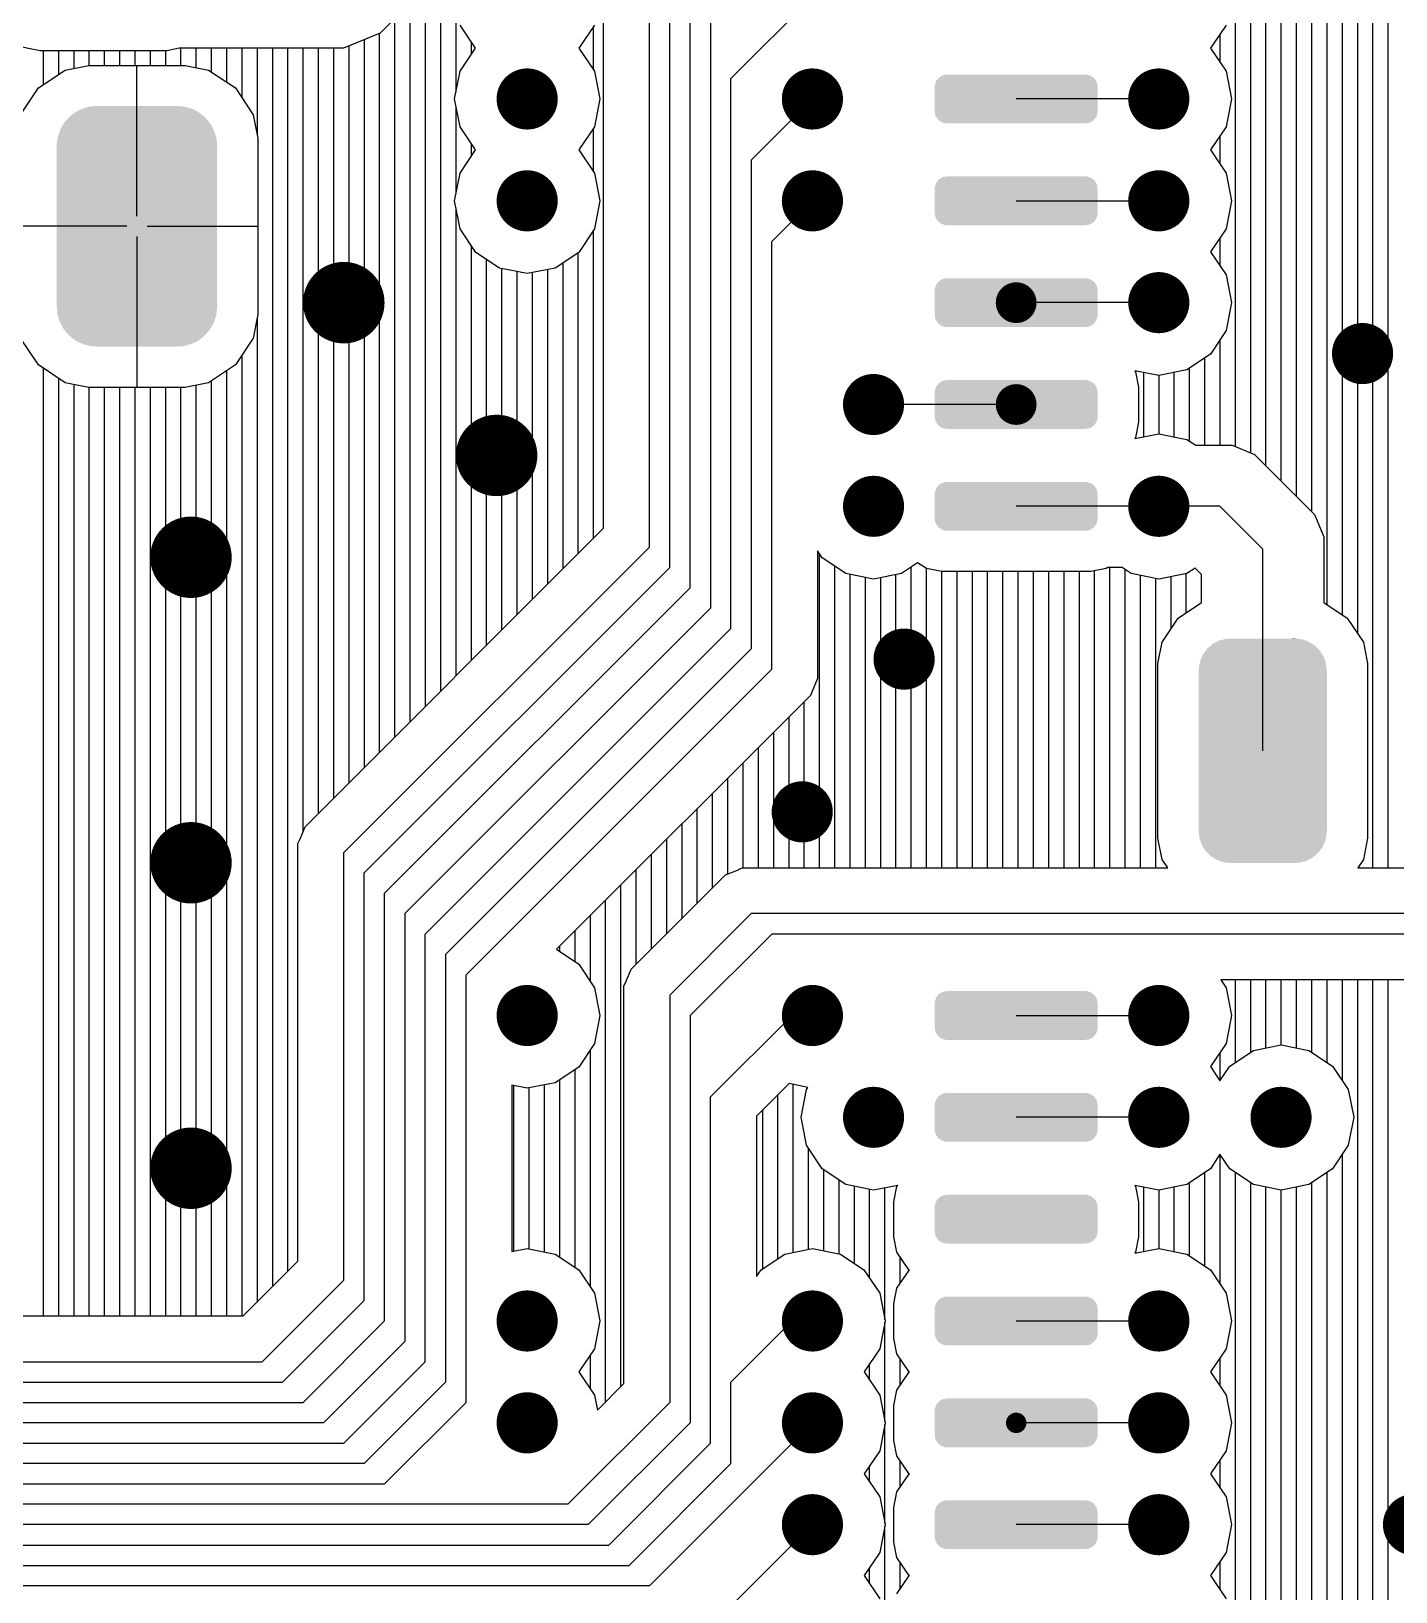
# Model space of a CAD drawing. Extents: x 295 to 953, y 10 to 290.
# Drawn here: x 593.44 to 621.51, y 151.43 to 183.55 of the extents above; entities that cross this region are included whole.
import ezdxf

# ---------------------------------------------------------------- set-up
doc = ezdxf.new("R2010")
doc.units = 0
doc.header["$LTSCALE"] = 5
doc.header["$MEASUREMENT"] = 0
doc.layers.get('0').update_dxf_attribs({"linetype": 'CONTINUOUS', "lineweight": 25})
doc.layers.add('DV-INT-A3_TOP', color=10, linetype='CONTINUOUS')

msp = doc.modelspace()

# ---------------------------------------------------------------- linework, layer by layer
for points, const_width in [([(603.329, 182.152, 1), (603.958, 182.152, 1)], 0.629), ([(609.196, 182.152, 1), (609.825, 182.152, 1)], 0.629), ([(616.321, 182.152, 1), (616.95, 182.152, 1)], 0.629), ([(603.329, 180.056, 1), (603.958, 180.056, 1)], 0.629), ([(609.196, 180.056, 1), (609.825, 180.056, 1)], 0.629), ([(616.321, 180.056, 1), (616.95, 180.056, 1)], 0.629), ([(599.452, 177.961, 1), (600.291, 177.961, 1)], 0.838), ([(616.321, 177.961, 1), (616.95, 177.961, 1)], 0.629), ([(613.492, 177.961, 1), (613.911, 177.961, 1)], 0.419), ([(620.512, 176.913, 1), (621.141, 176.913, 1)], 0.629), ([(610.454, 175.865, 1), (611.082, 175.865, 1)], 0.629), ([(613.492, 175.865, 1), (613.911, 175.865, 1)], 0.419), ([(602.596, 174.817, 1), (603.434, 174.817, 1)], 0.838), ([(610.454, 173.77, 1), (611.082, 173.77, 1)], 0.629), ([(616.321, 173.77, 1), (616.95, 173.77, 1)], 0.629), ([(596.309, 172.722, 1), (597.147, 172.722, 1)], 0.838), ([(611.082, 170.626, 1), (611.711, 170.626, 1)], 0.629), ([(608.987, 167.483, 1), (609.616, 167.483, 1)], 0.629), ([(596.309, 166.435, 1), (597.147, 166.435, 1)], 0.838), ([(603.329, 163.292, 1), (603.958, 163.292, 1)], 0.629), ([(609.196, 163.292, 1), (609.825, 163.292, 1)], 0.629), ([(616.321, 163.292, 1), (616.95, 163.292, 1)], 0.629), ([(610.454, 161.197, 1), (611.082, 161.197, 1)], 0.629), ([(616.321, 161.197, 1), (616.95, 161.197, 1)], 0.629), ([(618.836, 161.197, 1), (619.464, 161.197, 1)], 0.629), ([(596.309, 160.149, 1), (597.147, 160.149, 1)], 0.838), ([(603.329, 157.006, 1), (603.958, 157.006, 1)], 0.629), ([(609.196, 157.006, 1), (609.825, 157.006, 1)], 0.629), ([(616.321, 157.006, 1), (616.95, 157.006, 1)], 0.629), ([(603.329, 154.91, 1), (603.958, 154.91, 1)], 0.629), ([(609.196, 154.91, 1), (609.825, 154.91, 1)], 0.629), ([(616.321, 154.91, 1), (616.95, 154.91, 1)], 0.629), ([(613.597, 154.91, 1), (613.807, 154.91, 1)], 0.21), ([(609.196, 152.815, 1), (609.825, 152.815, 1)], 0.629), ([(616.321, 152.815, 1), (616.95, 152.815, 1)], 0.629), ([(621.56, 152.815, 1), (622.189, 152.815, 1)], 0.629)]:
    msp.add_lwpolyline(points, format="xyb", close=True, dxfattribs=dict(const_width=const_width))
for points in [[(612.025, 182.403), (612.027, 182.43), (615.378, 182.403), (615.373, 182.43)], [(612.025, 181.9), (612.025, 182.403), (615.378, 181.9), (615.378, 182.403)], [(612.027, 182.43), (612.046, 182.493), (615.373, 182.43), (615.362, 182.493)], [(612.046, 182.493), (612.053, 182.518), (615.362, 182.493), (615.346, 182.518)], [(612.053, 182.518), (612.094, 182.571), (615.346, 182.518), (615.314, 182.571)], [(612.094, 182.571), (612.109, 182.59), (615.314, 182.571), (615.289, 182.59)], [(612.109, 182.59), (612.169, 182.627), (615.289, 182.59), (615.241, 182.627)], [(612.169, 182.627), (612.187, 182.638), (615.241, 182.627), (615.204, 182.638)], [(612.187, 182.638), (612.269, 182.653), (615.204, 182.638), (615.154, 182.653)], [(612.269, 182.653), (612.277, 182.654), (615.154, 182.653), (615.127, 182.654)], [(594.127, 181.673), (594.223, 181.779), (597.106, 181.673), (597.015, 181.779)], [(594.223, 181.779), (594.238, 181.796), (597.015, 181.779), (596.994, 181.796)], [(594.238, 181.796), (594.355, 181.882), (596.994, 181.796), (596.884, 181.882)], [(594.355, 181.882), (594.372, 181.894), (596.884, 181.882), (596.858, 181.894)], [(594.372, 181.894), (594.505, 181.956), (596.858, 181.894), (596.735, 181.956)], [(594.505, 181.956), (594.523, 181.964), (596.735, 181.956), (596.704, 181.964)], [(594.523, 181.964), (594.67, 181.999), (596.704, 181.964), (596.574, 181.999)], [(594.67, 181.999), (594.685, 182.002), (596.574, 181.999), (596.515, 182.002)], [(594.685, 182.002), (594.851, 182.007), (596.515, 182.002), (596.432, 182.007)], [(596.384, 182.007), (596.409, 182.008), (596.432, 182.007), (596.409, 182.008)], [(612.03, 181.873), (612.025, 181.9), (615.377, 181.873), (615.378, 181.9)], [(612.042, 181.81), (612.03, 181.873), (615.358, 181.81), (615.377, 181.873)], [(612.057, 181.785), (612.042, 181.81), (615.35, 181.785), (615.358, 181.81)], [(612.09, 181.732), (612.057, 181.785), (615.309, 181.732), (615.35, 181.785)], [(593.988, 181.372), (594.035, 181.507), (597.245, 181.372), (597.203, 181.507)], [(594.035, 181.507), (594.042, 181.529), (597.203, 181.507), (597.19, 181.529)], [(594.042, 181.529), (594.115, 181.653), (597.19, 181.529), (597.122, 181.653)], [(594.115, 181.653), (594.127, 181.673), (597.122, 181.653), (597.106, 181.673)], [(612.115, 181.713), (612.09, 181.732), (615.295, 181.713), (615.309, 181.732)], [(612.162, 181.676), (612.115, 181.713), (615.235, 181.676), (615.295, 181.713)], [(612.199, 181.665), (612.162, 181.676), (615.217, 181.665), (615.235, 181.676)], [(612.25, 181.65), (612.199, 181.665), (615.135, 181.65), (615.217, 181.665)], [(612.277, 181.649), (612.25, 181.65), (615.127, 181.649), (615.135, 181.65)], [(593.966, 181.183), (593.967, 181.208), (597.269, 181.183), (597.266, 181.208)], [(593.968, 181.125), (593.966, 181.183), (597.267, 181.125), (597.269, 181.183)], [(593.967, 181.208), (593.985, 181.349), (597.266, 181.208), (597.252, 181.349)], [(593.968, 177.94), (593.968, 181.125), (597.267, 177.94), (597.267, 181.125)], [(593.985, 181.349), (593.988, 181.372), (597.252, 181.349), (597.245, 181.372)], [(612.053, 180.422), (612.094, 180.475), (615.346, 180.422), (615.314, 180.475)], [(612.094, 180.475), (612.109, 180.495), (615.314, 180.475), (615.289, 180.495)], [(612.109, 180.495), (612.169, 180.531), (615.289, 180.495), (615.241, 180.531)], [(612.169, 180.531), (612.187, 180.542), (615.241, 180.531), (615.204, 180.542)], [(612.187, 180.542), (612.269, 180.558), (615.204, 180.542), (615.154, 180.558)], [(612.269, 180.558), (612.277, 180.559), (615.154, 180.558), (615.127, 180.559)], [(612.025, 180.308), (612.027, 180.335), (615.378, 180.308), (615.373, 180.335)], [(612.025, 179.805), (612.025, 180.308), (615.378, 179.805), (615.378, 180.308)], [(612.027, 180.335), (612.046, 180.397), (615.373, 180.335), (615.362, 180.397)], [(612.046, 180.397), (612.053, 180.422), (615.362, 180.397), (615.346, 180.422)], [(612.03, 179.777), (612.025, 179.805), (615.377, 179.777), (615.378, 179.805)], [(612.042, 179.715), (612.03, 179.777), (615.358, 179.715), (615.377, 179.777)], [(612.057, 179.69), (612.042, 179.715), (615.35, 179.69), (615.358, 179.715)], [(612.09, 179.637), (612.057, 179.69), (615.309, 179.637), (615.35, 179.69)], [(612.115, 179.617), (612.09, 179.637), (615.295, 179.617), (615.309, 179.637)], [(612.162, 179.581), (612.115, 179.617), (615.235, 179.581), (615.295, 179.617)], [(612.199, 179.57), (612.162, 179.581), (615.217, 179.57), (615.235, 179.581)], [(612.25, 179.555), (612.199, 179.57), (615.135, 179.555), (615.217, 179.57)], [(612.277, 179.553), (612.25, 179.555), (615.127, 179.553), (615.135, 179.555)], [(612.025, 178.212), (612.027, 178.239), (615.378, 178.212), (615.373, 178.239)], [(612.027, 178.239), (612.046, 178.302), (615.373, 178.239), (615.362, 178.302)], [(612.046, 178.302), (612.053, 178.327), (615.362, 178.302), (615.346, 178.327)], [(612.053, 178.327), (612.094, 178.38), (615.346, 178.327), (615.314, 178.38)], [(612.094, 178.38), (612.109, 178.399), (615.314, 178.38), (615.289, 178.399)], [(612.109, 178.399), (612.169, 178.436), (615.289, 178.399), (615.241, 178.436)], [(612.169, 178.436), (612.187, 178.447), (615.241, 178.436), (615.204, 178.447)], [(612.187, 178.447), (612.269, 178.462), (615.204, 178.447), (615.154, 178.462)], [(612.269, 178.462), (612.277, 178.463), (615.154, 178.462), (615.127, 178.463)], [(593.966, 177.881), (593.968, 177.939), (597.269, 177.881), (597.267, 177.939)], [(593.968, 177.939), (593.968, 177.94), (597.267, 177.939), (597.267, 177.94)], [(612.025, 177.709), (612.025, 178.212), (615.378, 177.709), (615.378, 178.212)], [(593.969, 177.857), (593.966, 177.881), (597.268, 177.857), (597.269, 177.881)], [(593.983, 177.716), (593.969, 177.857), (597.25, 177.716), (597.268, 177.857)], [(593.99, 177.692), (593.983, 177.716), (597.247, 177.692), (597.25, 177.716)], [(594.033, 177.557), (593.99, 177.692), (597.2, 177.557), (597.247, 177.692)], [(612.03, 177.682), (612.025, 177.709), (615.377, 177.682), (615.378, 177.709)], [(612.042, 177.619), (612.03, 177.682), (615.358, 177.619), (615.377, 177.682)], [(612.057, 177.594), (612.042, 177.619), (615.35, 177.594), (615.358, 177.619)], [(612.09, 177.541), (612.057, 177.594), (615.309, 177.541), (615.35, 177.594)], [(594.045, 177.535), (594.033, 177.557), (597.193, 177.535), (597.2, 177.557)], [(594.113, 177.411), (594.045, 177.535), (597.12, 177.411), (597.193, 177.535)], [(594.13, 177.392), (594.113, 177.411), (597.108, 177.392), (597.12, 177.411)], [(594.221, 177.285), (594.13, 177.392), (597.012, 177.285), (597.108, 177.392)], [(594.242, 177.269), (594.221, 177.285), (596.997, 177.269), (597.012, 177.285)], [(594.351, 177.183), (594.242, 177.269), (596.88, 177.183), (596.997, 177.269)], [(612.115, 177.522), (612.09, 177.541), (615.295, 177.522), (615.309, 177.541)], [(612.162, 177.485), (612.115, 177.522), (615.235, 177.485), (615.295, 177.522)], [(612.199, 177.474), (612.162, 177.485), (615.217, 177.474), (615.235, 177.485)], [(612.25, 177.459), (612.199, 177.474), (615.135, 177.459), (615.217, 177.474)], [(612.277, 177.458), (612.25, 177.459), (615.127, 177.458), (615.135, 177.459)], [(594.377, 177.17), (594.351, 177.183), (596.863, 177.17), (596.88, 177.183)], [(594.5, 177.109), (594.377, 177.17), (596.73, 177.109), (596.863, 177.17)], [(594.531, 177.1), (594.5, 177.109), (596.712, 177.1), (596.73, 177.109)], [(594.661, 177.066), (594.531, 177.1), (596.565, 177.066), (596.712, 177.1)], [(594.72, 177.062), (594.661, 177.066), (596.551, 177.062), (596.565, 177.066)], [(594.803, 177.057), (594.72, 177.062), (596.384, 177.057), (596.551, 177.062)], [(594.827, 177.056), (594.803, 177.057), (594.827, 177.056), (594.851, 177.057)], [(612.094, 176.284), (612.109, 176.304), (615.314, 176.284), (615.289, 176.304)], [(612.109, 176.304), (612.169, 176.34), (615.289, 176.304), (615.241, 176.34)], [(612.169, 176.34), (612.187, 176.351), (615.241, 176.34), (615.204, 176.351)], [(612.187, 176.351), (612.269, 176.367), (615.204, 176.351), (615.154, 176.367)], [(612.269, 176.367), (612.277, 176.368), (615.154, 176.367), (615.127, 176.368)], [(612.025, 176.117), (612.027, 176.144), (615.378, 176.117), (615.373, 176.144)], [(612.025, 175.614), (612.025, 176.117), (615.378, 175.614), (615.378, 176.117)], [(612.027, 176.144), (612.046, 176.206), (615.373, 176.144), (615.362, 176.206)], [(612.046, 176.206), (612.053, 176.231), (615.362, 176.206), (615.346, 176.231)], [(612.053, 176.231), (612.094, 176.284), (615.346, 176.231), (615.314, 176.284)], [(612.03, 175.586), (612.025, 175.614), (615.377, 175.586), (615.378, 175.614)], [(612.042, 175.524), (612.03, 175.586), (615.358, 175.524), (615.377, 175.586)], [(612.057, 175.499), (612.042, 175.524), (615.35, 175.499), (615.358, 175.524)], [(612.09, 175.446), (612.057, 175.499), (615.309, 175.446), (615.35, 175.499)], [(612.115, 175.426), (612.09, 175.446), (615.295, 175.426), (615.309, 175.446)], [(612.162, 175.39), (612.115, 175.426), (615.235, 175.39), (615.295, 175.426)], [(612.199, 175.379), (612.162, 175.39), (615.217, 175.379), (615.235, 175.39)], [(612.25, 175.364), (612.199, 175.379), (615.135, 175.364), (615.217, 175.379)], [(612.277, 175.362), (612.25, 175.364), (615.127, 175.362), (615.135, 175.364)], [(612.027, 174.048), (612.046, 174.111), (615.373, 174.048), (615.362, 174.111)], [(612.046, 174.111), (612.053, 174.136), (615.362, 174.111), (615.346, 174.136)], [(612.053, 174.136), (612.094, 174.189), (615.346, 174.136), (615.314, 174.189)], [(612.094, 174.189), (612.109, 174.208), (615.314, 174.189), (615.289, 174.208)], [(612.109, 174.208), (612.169, 174.245), (615.289, 174.208), (615.241, 174.245)], [(612.169, 174.245), (612.187, 174.256), (615.241, 174.245), (615.204, 174.256)], [(612.187, 174.256), (612.269, 174.271), (615.204, 174.256), (615.154, 174.271)], [(612.269, 174.271), (612.277, 174.272), (615.154, 174.271), (615.127, 174.272)], [(612.025, 174.021), (612.027, 174.048), (615.378, 174.021), (615.373, 174.048)], [(612.025, 173.518), (612.025, 174.021), (615.378, 173.518), (615.378, 174.021)], [(612.03, 173.491), (612.025, 173.518), (615.377, 173.491), (615.378, 173.518)], [(612.042, 173.428), (612.03, 173.491), (615.358, 173.428), (615.377, 173.491)], [(612.057, 173.403), (612.042, 173.428), (615.35, 173.403), (615.358, 173.428)], [(612.09, 173.35), (612.057, 173.403), (615.309, 173.35), (615.35, 173.403)], [(612.115, 173.331), (612.09, 173.35), (615.295, 173.331), (615.309, 173.35)], [(612.162, 173.294), (612.115, 173.331), (615.235, 173.294), (615.295, 173.331)], [(612.199, 173.283), (612.162, 173.294), (615.217, 173.283), (615.235, 173.294)], [(612.25, 173.268), (612.199, 173.283), (615.135, 173.268), (615.217, 173.283)], [(612.277, 173.267), (612.25, 173.268), (615.127, 173.267), (615.135, 173.268)], [(617.605, 170.805), (617.631, 170.841), (619.946, 170.805), (619.909, 170.841)], [(617.631, 170.841), (617.711, 170.909), (619.909, 170.841), (619.84, 170.909)], [(617.711, 170.909), (617.744, 170.938), (619.84, 170.909), (619.795, 170.938)], [(617.744, 170.938), (617.839, 170.988), (619.795, 170.938), (619.714, 170.988)], [(617.839, 170.988), (617.875, 171.007), (619.714, 170.988), (619.659, 171.007)], [(617.875, 171.007), (617.986, 171.036), (619.659, 171.007), (619.573, 171.036)], [(617.986, 171.036), (618.019, 171.045), (619.573, 171.036), (619.491, 171.045)], [(618.019, 171.045), (618.167, 171.05), (619.491, 171.045), (619.445, 171.05)], [(619.379, 171.05), (619.426, 171.052), (619.445, 171.05), (619.426, 171.052)], [(617.457, 170.439), (617.475, 170.539), (620.086, 170.439), (620.074, 170.539)], [(617.475, 170.539), (617.484, 170.585), (620.074, 170.539), (620.058, 170.585)], [(617.484, 170.585), (617.525, 170.679), (620.058, 170.585), (620.025, 170.679)], [(617.525, 170.679), (617.543, 170.721), (620.025, 170.679), (619.998, 170.721)], [(617.543, 170.721), (617.605, 170.805), (619.998, 170.721), (619.946, 170.805)], [(617.453, 167.091), (617.453, 170.39), (620.093, 167.091), (620.093, 170.39)], [(617.455, 170.392), (617.457, 170.439), (620.091, 170.392), (620.086, 170.439)], [(617.455, 170.39), (617.455, 170.392), (620.091, 170.39), (620.091, 170.392)], [(617.455, 167.089), (617.455, 167.091), (620.091, 167.089), (620.091, 167.091)], [(617.46, 167.042), (617.455, 167.089), (620.089, 167.042), (620.091, 167.089)], [(617.471, 166.942), (617.46, 167.042), (620.071, 166.942), (620.089, 167.042)], [(617.488, 166.896), (617.471, 166.942), (620.062, 166.896), (620.071, 166.942)], [(617.521, 166.801), (617.488, 166.896), (620.021, 166.801), (620.062, 166.896)], [(617.547, 166.759), (617.521, 166.801), (620.003, 166.759), (620.021, 166.801)], [(617.6, 166.676), (617.547, 166.759), (619.941, 166.676), (620.003, 166.759)], [(617.636, 166.64), (617.6, 166.676), (619.915, 166.64), (619.941, 166.676)], [(617.706, 166.571), (617.636, 166.64), (619.835, 166.571), (619.915, 166.64)], [(617.751, 166.543), (617.706, 166.571), (619.802, 166.543), (619.835, 166.571)], [(617.832, 166.493), (617.751, 166.543), (619.706, 166.493), (619.802, 166.543)], [(617.887, 166.474), (617.832, 166.493), (619.67, 166.474), (619.706, 166.493)], [(617.972, 166.445), (617.887, 166.474), (619.559, 166.445), (619.67, 166.474)], [(618.054, 166.436), (617.972, 166.445), (619.527, 166.436), (619.559, 166.445)], [(618.1, 166.431), (618.054, 166.436), (619.378, 166.431), (619.527, 166.436)], [(618.12, 166.429), (618.1, 166.431), (618.12, 166.429), (618.167, 166.431)], [(612.169, 163.767), (612.187, 163.778), (615.241, 163.767), (615.204, 163.778)], [(612.187, 163.778), (612.269, 163.794), (615.204, 163.778), (615.154, 163.794)], [(612.269, 163.794), (612.277, 163.795), (615.154, 163.794), (615.127, 163.795)], [(612.025, 163.544), (612.027, 163.571), (615.378, 163.544), (615.373, 163.571)], [(612.025, 163.041), (612.025, 163.544), (615.378, 163.041), (615.378, 163.544)], [(612.027, 163.571), (612.046, 163.633), (615.373, 163.571), (615.362, 163.633)], [(612.046, 163.633), (612.053, 163.658), (615.362, 163.633), (615.346, 163.658)], [(612.053, 163.658), (612.094, 163.711), (615.346, 163.658), (615.314, 163.711)], [(612.094, 163.711), (612.109, 163.731), (615.314, 163.711), (615.289, 163.731)], [(612.109, 163.731), (612.169, 163.767), (615.289, 163.731), (615.241, 163.767)], [(612.03, 163.013), (612.025, 163.041), (615.377, 163.013), (615.378, 163.041)], [(612.042, 162.951), (612.03, 163.013), (615.358, 162.951), (615.377, 163.013)], [(612.057, 162.926), (612.042, 162.951), (615.35, 162.926), (615.358, 162.951)], [(612.09, 162.873), (612.057, 162.926), (615.309, 162.873), (615.35, 162.926)], [(612.115, 162.853), (612.09, 162.873), (615.295, 162.853), (615.309, 162.873)], [(612.162, 162.817), (612.115, 162.853), (615.235, 162.817), (615.295, 162.853)], [(612.199, 162.806), (612.162, 162.817), (615.217, 162.806), (615.235, 162.817)], [(612.25, 162.791), (612.199, 162.806), (615.135, 162.791), (615.217, 162.806)], [(612.277, 162.789), (612.25, 162.791), (615.127, 162.789), (615.135, 162.791)], [(612.027, 161.475), (612.046, 161.538), (615.373, 161.475), (615.362, 161.538)], [(612.046, 161.538), (612.053, 161.563), (615.362, 161.538), (615.346, 161.563)], [(612.053, 161.563), (612.094, 161.616), (615.346, 161.563), (615.314, 161.616)], [(612.094, 161.616), (612.109, 161.635), (615.314, 161.616), (615.289, 161.635)], [(612.109, 161.635), (612.169, 161.672), (615.289, 161.635), (615.241, 161.672)], [(612.169, 161.672), (612.187, 161.683), (615.241, 161.672), (615.204, 161.683)], [(612.187, 161.683), (612.269, 161.698), (615.204, 161.683), (615.154, 161.698)], [(612.269, 161.698), (612.277, 161.699), (615.154, 161.698), (615.127, 161.699)], [(612.025, 161.448), (612.027, 161.475), (615.378, 161.448), (615.373, 161.475)], [(612.025, 160.945), (612.025, 161.448), (615.378, 160.945), (615.378, 161.448)], [(612.03, 160.918), (612.025, 160.945), (615.377, 160.918), (615.378, 160.945)], [(612.042, 160.855), (612.03, 160.918), (615.358, 160.855), (615.377, 160.918)], [(612.057, 160.83), (612.042, 160.855), (615.35, 160.83), (615.358, 160.855)], [(612.09, 160.777), (612.057, 160.83), (615.309, 160.777), (615.35, 160.83)], [(612.115, 160.758), (612.09, 160.777), (615.295, 160.758), (615.309, 160.777)], [(612.162, 160.721), (612.115, 160.758), (615.235, 160.721), (615.295, 160.758)], [(612.199, 160.71), (612.162, 160.721), (615.217, 160.71), (615.235, 160.721)], [(612.25, 160.695), (612.199, 160.71), (615.135, 160.695), (615.217, 160.71)], [(612.277, 160.694), (612.25, 160.695), (615.127, 160.694), (615.135, 160.695)], [(612.187, 159.587), (612.269, 159.603), (615.204, 159.587), (615.154, 159.603)], [(612.269, 159.603), (612.277, 159.604), (615.154, 159.603), (615.127, 159.604)], [(612.025, 159.353), (612.027, 159.38), (615.378, 159.353), (615.373, 159.38)], [(612.025, 158.85), (612.025, 159.353), (615.378, 158.85), (615.378, 159.353)], [(612.027, 159.38), (612.046, 159.442), (615.373, 159.38), (615.362, 159.442)], [(612.046, 159.442), (612.053, 159.467), (615.362, 159.442), (615.346, 159.467)], [(612.053, 159.467), (612.094, 159.52), (615.346, 159.467), (615.314, 159.52)], [(612.094, 159.52), (612.109, 159.54), (615.314, 159.52), (615.289, 159.54)], [(612.109, 159.54), (612.169, 159.576), (615.289, 159.54), (615.241, 159.576)], [(612.169, 159.576), (612.187, 159.587), (615.241, 159.576), (615.204, 159.587)], [(612.03, 158.822), (612.025, 158.85), (615.377, 158.822), (615.378, 158.85)], [(612.042, 158.76), (612.03, 158.822), (615.358, 158.76), (615.377, 158.822)], [(612.057, 158.735), (612.042, 158.76), (615.35, 158.735), (615.358, 158.76)], [(612.09, 158.682), (612.057, 158.735), (615.309, 158.682), (615.35, 158.735)], [(612.115, 158.662), (612.09, 158.682), (615.295, 158.662), (615.309, 158.682)], [(612.162, 158.626), (612.115, 158.662), (615.235, 158.626), (615.295, 158.662)], [(612.199, 158.615), (612.162, 158.626), (615.217, 158.615), (615.235, 158.626)], [(612.25, 158.6), (612.199, 158.615), (615.135, 158.6), (615.217, 158.615)], [(612.277, 158.598), (612.25, 158.6), (615.127, 158.598), (615.135, 158.6)], [(612.046, 157.347), (612.053, 157.372), (615.362, 157.347), (615.346, 157.372)], [(612.053, 157.372), (612.094, 157.425), (615.346, 157.372), (615.314, 157.425)], [(612.094, 157.425), (612.109, 157.444), (615.314, 157.425), (615.289, 157.444)], [(612.109, 157.444), (612.169, 157.481), (615.289, 157.444), (615.241, 157.481)], [(612.169, 157.481), (612.187, 157.492), (615.241, 157.481), (615.204, 157.492)], [(612.187, 157.492), (612.269, 157.507), (615.204, 157.492), (615.154, 157.507)], [(612.269, 157.507), (612.277, 157.508), (615.154, 157.507), (615.127, 157.508)], [(612.025, 157.257), (612.027, 157.284), (615.378, 157.257), (615.373, 157.284)], [(612.025, 156.754), (612.025, 157.257), (615.378, 156.754), (615.378, 157.257)], [(612.027, 157.284), (612.046, 157.347), (615.373, 157.284), (615.362, 157.347)], [(612.03, 156.727), (612.025, 156.754), (615.377, 156.727), (615.378, 156.754)], [(612.042, 156.664), (612.03, 156.727), (615.358, 156.664), (615.377, 156.727)], [(612.057, 156.639), (612.042, 156.664), (615.35, 156.639), (615.358, 156.664)], [(612.09, 156.586), (612.057, 156.639), (615.309, 156.586), (615.35, 156.639)], [(612.115, 156.567), (612.09, 156.586), (615.295, 156.567), (615.309, 156.586)], [(612.162, 156.53), (612.115, 156.567), (615.235, 156.53), (615.295, 156.567)], [(612.199, 156.519), (612.162, 156.53), (615.217, 156.519), (615.235, 156.53)], [(612.25, 156.504), (612.199, 156.519), (615.135, 156.504), (615.217, 156.519)], [(612.277, 156.503), (612.25, 156.504), (615.127, 156.503), (615.135, 156.504)], [(612.025, 155.162), (612.027, 155.189), (615.378, 155.162), (615.373, 155.189)], [(612.025, 154.659), (612.025, 155.162), (615.378, 154.659), (615.378, 155.162)], [(612.027, 155.189), (612.046, 155.251), (615.373, 155.189), (615.362, 155.251)], [(612.046, 155.251), (612.053, 155.276), (615.362, 155.251), (615.346, 155.276)], [(612.053, 155.276), (612.094, 155.329), (615.346, 155.276), (615.314, 155.329)], [(612.094, 155.329), (612.109, 155.349), (615.314, 155.329), (615.289, 155.349)], [(612.109, 155.349), (612.169, 155.385), (615.289, 155.349), (615.241, 155.385)], [(612.169, 155.385), (612.187, 155.396), (615.241, 155.385), (615.204, 155.396)], [(612.187, 155.396), (612.269, 155.412), (615.204, 155.396), (615.154, 155.412)], [(612.269, 155.412), (612.277, 155.413), (615.154, 155.412), (615.127, 155.413)], [(612.03, 154.631), (612.025, 154.659), (615.377, 154.631), (615.378, 154.659)], [(612.042, 154.569), (612.03, 154.631), (615.358, 154.569), (615.377, 154.631)], [(612.057, 154.544), (612.042, 154.569), (615.35, 154.544), (615.358, 154.569)], [(612.09, 154.491), (612.057, 154.544), (615.309, 154.491), (615.35, 154.544)], [(612.115, 154.471), (612.09, 154.491), (615.295, 154.471), (615.309, 154.491)], [(612.162, 154.435), (612.115, 154.471), (615.235, 154.435), (615.295, 154.471)], [(612.199, 154.424), (612.162, 154.435), (615.217, 154.424), (615.235, 154.435)], [(612.25, 154.409), (612.199, 154.424), (615.135, 154.409), (615.217, 154.424)], [(612.277, 154.407), (612.25, 154.409), (615.127, 154.407), (615.135, 154.409)], [(612.046, 153.156), (612.053, 153.181), (615.362, 153.156), (615.346, 153.181)], [(612.053, 153.181), (612.094, 153.234), (615.346, 153.181), (615.314, 153.234)], [(612.094, 153.234), (612.109, 153.253), (615.314, 153.234), (615.289, 153.253)], [(612.109, 153.253), (612.169, 153.29), (615.289, 153.253), (615.241, 153.29)], [(612.169, 153.29), (612.187, 153.301), (615.241, 153.29), (615.204, 153.301)], [(612.187, 153.301), (612.269, 153.316), (615.204, 153.301), (615.154, 153.316)], [(612.269, 153.316), (612.277, 153.317), (615.154, 153.316), (615.127, 153.317)], [(612.025, 153.066), (612.027, 153.093), (615.378, 153.066), (615.373, 153.093)], [(612.025, 152.563), (612.025, 153.066), (615.378, 152.563), (615.378, 153.066)], [(612.027, 153.093), (612.046, 153.156), (615.373, 153.093), (615.362, 153.156)], [(612.03, 152.536), (612.025, 152.563), (615.377, 152.536), (615.378, 152.563)], [(612.042, 152.473), (612.03, 152.536), (615.358, 152.473), (615.377, 152.536)], [(612.057, 152.448), (612.042, 152.473), (615.35, 152.448), (615.358, 152.473)], [(612.09, 152.395), (612.057, 152.448), (615.309, 152.395), (615.35, 152.448)], [(612.115, 152.376), (612.09, 152.395), (615.295, 152.376), (615.309, 152.395)], [(612.162, 152.339), (612.115, 152.376), (615.235, 152.339), (615.295, 152.376)], [(612.199, 152.328), (612.162, 152.339), (615.217, 152.328), (615.235, 152.339)], [(612.25, 152.313), (612.199, 152.328), (615.135, 152.313), (615.217, 152.328)], [(612.277, 152.312), (612.25, 152.313), (615.127, 152.312), (615.135, 152.313)]]:
    msp.add_solid(points)
at = {"layer": 'DV-INT-A3_TOP', "color": 7}
for p, q in [((618.211, 174.998), (618.211, 193.362)), ((618.526, 174.868), (618.526, 193.362)), ((618.84, 174.604), (618.84, 193.362)), ((619.154, 174.289), (619.154, 193.362)), ((619.469, 173.975), (619.469, 193.362)), ((619.783, 173.661), (619.783, 193.362)), ((620.097, 171.75), (620.097, 193.362)), ((620.412, 171.536), (620.412, 193.362)), ((620.726, 171.154), (620.726, 193.362)), ((621.04, 166.331), (621.04, 193.362)), ((605.215, 173.321), (605.215, 193.233)), ((606.158, 172.931), (606.158, 193.048)), ((621.355, 166.331), (621.355, 193.283)), ((606.577, 172.512), (606.577, 192.21)), ((606.996, 172.093), (606.996, 191.372)), ((601.866, 169.968), (601.866, 185.048)), ((607.415, 185.085), (607.415, 171.674)), ((601.657, 184.545), (600.622, 183.509)), ((601.552, 169.654), (601.552, 184.44)), ((601.238, 169.34), (601.238, 184.126)), ((602.181, 182.294), (602.181, 184.1)), ((607.834, 182.571), (609.511, 184.247)), ((600.923, 169.025), (600.923, 183.811)), ((600.622, 183.509), (599.863, 183.195)), ((600.295, 168.397), (600.295, 183.375)), ((600.609, 168.711), (600.609, 183.505)), ((602.583, 183.199), (602.265, 183.673)), ((605.026, 183.673), (604.708, 183.199)), ((605.01, 182.751), (605.01, 183.644)), ((618.018, 183.673), (617.7, 183.199)), ((617.897, 182.906), (617.897, 183.489)), ((593.623, 183.145), (593.053, 183.262)), ((596.234, 183.145), (593.623, 183.145)), ((593.694, 182.445), (593.694, 183.145)), ((594.008, 182.654), (594.008, 183.145)), ((594.323, 182.78), (594.323, 183.145)), ((594.637, 182.843), (594.637, 183.145)), ((594.951, 182.843), (594.951, 183.145)), ((595.266, 182.843), (595.266, 183.145)), ((595.58, 182.843), (595.58, 183.145)), ((595.894, 182.843), (595.894, 183.145)), ((596.209, 182.843), (596.209, 183.145)), ((596.485, 183.195), (596.234, 183.145)), ((599.863, 183.195), (596.485, 183.195)), ((596.523, 182.843), (596.523, 183.195)), ((596.837, 182.797), (596.837, 183.195)), ((597.151, 182.709), (597.151, 183.195)), ((597.466, 182.499), (597.466, 183.195)), ((597.78, 182.173), (597.78, 183.195)), ((598.094, 181.406), (598.094, 183.195)), ((598.409, 157.71), (598.409, 183.195)), ((598.723, 158.024), (598.723, 183.195)), ((599.037, 167.085), (599.037, 183.195)), ((599.352, 167.454), (599.352, 183.195)), ((599.666, 167.768), (599.666, 183.195)), ((599.98, 168.082), (599.98, 183.245)), ((602.265, 182.722), (602.583, 183.199)), ((602.495, 183.065), (602.495, 183.329)), ((604.708, 183.199), (605.026, 182.722)), ((617.7, 183.199), (618.018, 182.722)), ((593.593, 182.378), (594.142, 182.747)), ((594.142, 182.747), (594.629, 182.843)), ((594.629, 182.843), (596.607, 182.843)), ((595.618, 179.742), (595.618, 182.843)), ((596.607, 182.843), (597.089, 182.747)), ((597.089, 182.747), (597.642, 182.378)), ((602.151, 182.152), (602.265, 182.722)), ((605.026, 182.722), (605.14, 182.152)), ((607.834, 171.255), (607.834, 182.571)), ((618.018, 182.722), (618.132, 182.152)), ((593.225, 181.829), (593.593, 182.378)), ((597.642, 182.378), (598.006, 181.829)), ((602.265, 181.577), (602.151, 182.152)), ((605.14, 182.152), (605.026, 181.577)), ((609.511, 182.152), (608.253, 180.894)), ((616.635, 182.152), (613.702, 182.152)), ((618.132, 182.152), (618.018, 181.577)), ((598.006, 181.829), (598.103, 181.343)), ((602.181, 180.199), (602.181, 182.005)), ((602.583, 181.104), (602.265, 181.577)), ((605.026, 181.577), (604.708, 181.104)), ((605.01, 180.655), (605.01, 181.548)), ((618.018, 181.577), (617.7, 181.104)), ((598.103, 181.343), (598.103, 177.717)), ((602.495, 180.97), (602.495, 181.234)), ((617.897, 180.81), (617.897, 181.393)), ((602.265, 180.626), (602.583, 181.104)), ((604.708, 181.104), (605.026, 180.626)), ((608.253, 180.894), (608.253, 170.836)), ((617.7, 181.104), (618.018, 180.626)), ((602.151, 180.056), (602.265, 180.626)), ((605.026, 180.626), (605.14, 180.056)), ((618.018, 180.626), (618.132, 180.056)), ((602.265, 179.482), (602.151, 180.056)), ((602.181, 170.283), (602.181, 179.909)), ((605.14, 180.056), (605.026, 179.482)), ((608.673, 179.218), (609.511, 180.056)), ((613.702, 180.056), (616.635, 180.056)), ((618.132, 180.056), (618.018, 179.482)), ((595.408, 179.532), (593.128, 179.532)), ((595.827, 179.532), (598.103, 179.532)), ((595.618, 179.323), (595.618, 176.217)), ((602.587, 178.996), (602.265, 179.482)), ((605.026, 179.482), (604.704, 178.996)), ((605.01, 173.112), (605.01, 179.453)), ((608.673, 170.417), (608.673, 179.218)), ((618.018, 179.482), (617.7, 179.008)), ((617.897, 178.715), (617.897, 179.298)), ((602.495, 170.597), (602.495, 179.138)), ((603.073, 178.673), (602.587, 178.996)), ((604.704, 178.996), (604.218, 178.673)), ((604.695, 172.797), (604.695, 178.992)), ((617.7, 179.008), (618.018, 178.531)), ((602.809, 170.911), (602.809, 178.849)), ((603.643, 178.56), (603.073, 178.673)), ((603.124, 171.226), (603.124, 178.665)), ((603.438, 171.54), (603.438, 178.602)), ((604.218, 178.673), (603.643, 178.56)), ((603.752, 171.854), (603.752, 178.581)), ((604.067, 172.169), (604.067, 178.644)), ((604.381, 172.483), (604.381, 178.778)), ((618.018, 178.531), (618.132, 177.961)), ((616.635, 177.961), (613.702, 177.961)), ((618.132, 177.961), (618.018, 177.386)), ((598.103, 177.717), (598.006, 177.231)), ((598.094, 157.395), (598.094, 177.655)), ((618.018, 177.386), (617.696, 176.9)), ((593.593, 176.682), (593.225, 177.231)), ((598.006, 177.231), (597.642, 176.682)), ((617.897, 175.027), (617.897, 177.202)), ((594.142, 176.314), (593.593, 176.682)), ((597.642, 176.682), (597.089, 176.314)), ((597.78, 157.11), (597.78, 176.888)), ((617.696, 176.9), (617.21, 176.578)), ((617.583, 175.027), (617.583, 176.825)), ((593.694, 157.11), (593.694, 176.615)), ((594.008, 157.11), (594.008, 176.406)), ((594.629, 176.217), (594.142, 176.314)), ((597.089, 176.314), (596.607, 176.217)), ((597.151, 157.11), (597.151, 176.351)), ((597.466, 157.11), (597.466, 176.561)), ((616.635, 176.464), (616.141, 176.561)), ((616.141, 176.561), (616.153, 176.54)), ((616.153, 176.54), (616.216, 176.221)), ((616.325, 175.199), (616.325, 176.527)), ((617.21, 176.578), (616.635, 176.464)), ((616.64, 175.262), (616.64, 176.464)), ((616.954, 175.199), (616.954, 176.527)), ((617.268, 175.111), (617.268, 176.615)), ((594.323, 157.11), (594.323, 176.28)), ((596.607, 176.217), (594.629, 176.217)), ((594.637, 157.11), (594.637, 176.217)), ((594.951, 157.11), (594.951, 176.217)), ((595.266, 157.11), (595.266, 176.217)), ((595.58, 157.11), (595.58, 176.217)), ((595.894, 157.11), (595.894, 176.217)), ((596.209, 157.11), (596.209, 176.217)), ((596.523, 157.11), (596.523, 176.217)), ((596.837, 157.11), (596.837, 176.263)), ((616.216, 176.221), (616.216, 175.505)), ((613.702, 175.865), (610.768, 175.865)), ((616.216, 175.505), (616.153, 175.186)), ((616.141, 175.165), (616.635, 175.262)), ((616.153, 175.186), (616.141, 175.165)), ((616.635, 175.262), (617.21, 175.148)), ((617.21, 175.148), (617.394, 175.027)), ((617.394, 175.027), (617.645, 175.027)), ((617.645, 175.027), (618.144, 175.027)), ((618.144, 175.027), (618.605, 174.834)), ((618.605, 174.834), (619.485, 173.954)), ((616.635, 173.77), (613.702, 173.77)), ((617.893, 173.77), (616.635, 173.77)), ((618.773, 172.889), (617.893, 173.77)), ((619.485, 173.954), (619.837, 173.602)), ((619.837, 173.602), (620.03, 173.141)), ((599.075, 167.177), (605.215, 173.321)), ((620.03, 173.141), (620.03, 171.791)), ((599.871, 166.645), (606.158, 172.931)), ((609.712, 172.709), (609.616, 172.852)), ((609.616, 172.852), (609.616, 170.228)), ((609.657, 166.331), (609.657, 172.793)), ((618.773, 168.74), (618.773, 172.889)), ((600.291, 166.226), (606.577, 172.512)), ((610.198, 172.387), (609.712, 172.709)), ((609.972, 166.331), (609.972, 172.537)), ((611.673, 172.609), (611.342, 172.387)), ((611.543, 166.331), (611.543, 172.521)), ((611.854, 172.491), (611.673, 172.609)), ((612.172, 172.428), (611.854, 172.491)), ((611.858, 166.331), (611.858, 172.487)), ((615.554, 172.491), (615.236, 172.428)), ((615.584, 172.512), (615.554, 172.491)), ((615.881, 172.512), (615.584, 172.512)), ((615.63, 166.331), (615.63, 172.512)), ((616.065, 172.387), (615.881, 172.512)), ((615.944, 166.331), (615.944, 172.466)), ((617.381, 172.5), (617.21, 172.387)), ((617.516, 172.37), (617.381, 172.5)), ((610.768, 172.273), (610.198, 172.387)), ((610.286, 166.331), (610.286, 172.37)), ((610.6, 166.331), (610.6, 172.307)), ((611.342, 172.387), (610.768, 172.273)), ((610.915, 166.331), (610.915, 172.299)), ((611.229, 166.331), (611.229, 172.361)), ((612.172, 166.331), (612.172, 172.428)), ((615.236, 172.428), (612.172, 172.428)), ((612.486, 166.331), (612.486, 172.428)), ((612.801, 166.331), (612.801, 172.428)), ((613.115, 166.331), (613.115, 172.428)), ((613.429, 166.331), (613.429, 172.428)), ((613.744, 166.331), (613.744, 172.428)), ((614.058, 166.331), (614.058, 172.428)), ((614.372, 166.331), (614.372, 172.428)), ((614.687, 166.331), (614.687, 172.428)), ((615.001, 166.331), (615.001, 172.428)), ((615.315, 166.331), (615.315, 172.441)), ((616.635, 172.273), (616.065, 172.387)), ((616.258, 166.331), (616.258, 172.349)), ((616.573, 166.331), (616.573, 172.286)), ((617.21, 172.387), (616.635, 172.273)), ((616.887, 171.251), (616.887, 172.319)), ((617.201, 171.582), (617.201, 172.382)), ((617.516, 171.791), (617.516, 172.37)), ((617.516, 171.791), (617.516, 172.37)), ((600.71, 165.807), (606.996, 172.093)), ((607.415, 171.674), (601.129, 165.388)), ((617.034, 171.469), (617.516, 171.791)), ((620.03, 171.791), (620.512, 171.469)), ((601.548, 164.968), (607.834, 171.255)), ((616.703, 170.974), (617.034, 171.469)), ((620.512, 171.469), (620.843, 170.974)), ((616.614, 170.534), (616.703, 170.974)), ((620.843, 170.974), (620.931, 170.534)), ((608.253, 170.836), (601.967, 164.549)), ((616.614, 166.942), (616.614, 170.534)), ((620.931, 170.534), (620.931, 166.942)), ((602.386, 164.13), (608.673, 170.417)), ((609.616, 170.228), (609.574, 170.128)), ((609.473, 169.88), (604.247, 164.654)), ((609.574, 170.128), (609.473, 169.88)), ((609.343, 166.331), (609.343, 169.75)), ((609.029, 166.331), (609.029, 169.436)), ((608.714, 166.331), (608.714, 169.122)), ((608.4, 166.331), (608.4, 168.807)), ((608.086, 166.331), (608.086, 168.493)), ((607.771, 166.205), (607.771, 168.179)), ((607.457, 165.92), (607.457, 167.864)), ((607.143, 165.606), (607.143, 167.55)), ((598.975, 166.93), (599.075, 167.177)), ((606.829, 165.291), (606.829, 167.236)), ((598.928, 166.829), (598.975, 166.93)), ((598.928, 158.234), (598.928, 166.829)), ((606.514, 164.977), (606.514, 166.921)), ((616.703, 166.502), (616.614, 166.942)), ((620.931, 166.942), (620.843, 166.502)), ((599.871, 157.844), (599.871, 166.645)), ((606.2, 164.663), (606.2, 166.607)), ((616.82, 166.331), (616.703, 166.502)), ((620.843, 166.502), (620.726, 166.331)), ((600.291, 157.425), (600.291, 166.226)), ((605.781, 164.243), (607.721, 166.184)), ((605.886, 164.348), (605.886, 166.293)), ((607.721, 166.184), (607.968, 166.284)), ((607.968, 166.284), (608.069, 166.331)), ((608.069, 166.331), (616.82, 166.331)), ((620.726, 166.331), (621.769, 166.331)), ((600.71, 157.006), (600.71, 165.807)), ((605.571, 155.652), (605.571, 165.979)), ((601.129, 165.388), (601.129, 156.586)), ((605.257, 155.338), (605.257, 165.664)), ((608.253, 165.388), (606.577, 163.711)), ((623.341, 165.388), (608.253, 165.388)), ((604.943, 163.988), (604.943, 165.35)), ((601.548, 156.167), (601.548, 164.968)), ((604.628, 164.398), (604.628, 165.036)), ((608.673, 164.968), (606.996, 163.292)), ((622.084, 164.968), (608.673, 164.968)), ((601.967, 164.549), (601.967, 155.748)), ((604.247, 164.654), (604.704, 164.348)), ((604.314, 164.608), (604.314, 164.721)), ((602.386, 155.329), (602.386, 164.13)), ((604.704, 164.348), (605.026, 163.862)), ((605.68, 163.996), (605.781, 164.243)), ((605.026, 163.862), (605.14, 163.292)), ((605.634, 163.896), (605.68, 163.996)), ((605.634, 155.719), (605.634, 163.896)), ((621.694, 164.025), (617.914, 164.025)), ((617.914, 164.025), (618.018, 163.862)), ((618.018, 163.862), (618.132, 163.292)), ((618.211, 162.328), (618.211, 164.025)), ((618.526, 162.538), (618.526, 164.025)), ((618.84, 162.626), (618.84, 164.025)), ((619.154, 162.689), (619.154, 164.025)), ((619.469, 162.626), (619.469, 164.025)), ((619.783, 162.538), (619.783, 164.025)), ((620.097, 162.328), (620.097, 164.025)), ((620.412, 161.951), (620.412, 164.025)), ((620.726, 141.817), (620.726, 164.025)), ((621.04, 137.203), (621.04, 164.025)), ((621.355, 137.203), (621.355, 164.025)), ((606.577, 163.711), (606.577, 155.329)), ((605.14, 163.292), (605.026, 162.718)), ((606.996, 163.292), (606.996, 154.91)), ((607.415, 161.616), (609.092, 163.292)), ((609.092, 163.292), (609.511, 163.292)), ((613.702, 163.292), (616.635, 163.292)), ((618.132, 163.292), (618.018, 162.718)), ((605.026, 162.718), (604.704, 162.232)), ((604.943, 157.701), (604.943, 162.592)), ((618.018, 162.718), (617.7, 162.244)), ((617.897, 161.955), (617.897, 162.534)), ((618.094, 162.253), (618.58, 162.575)), ((618.58, 162.575), (619.15, 162.689)), ((619.15, 162.689), (619.724, 162.575)), ((619.724, 162.575), (620.21, 162.253)), ((604.704, 162.232), (604.218, 161.909)), ((604.628, 158.112), (604.628, 162.181)), ((617.7, 162.244), (617.893, 161.951)), ((617.893, 161.951), (618.094, 162.253)), ((620.21, 162.253), (620.533, 161.767)), ((603.329, 161.859), (603.329, 158.435)), ((603.643, 161.796), (603.329, 161.859)), ((603.371, 158.443), (603.371, 161.85)), ((604.218, 161.909), (603.643, 161.796)), ((604, 158.431), (604, 161.863)), ((604.314, 158.322), (604.314, 161.972)), ((609.029, 161.892), (608.358, 161.222)), ((609.419, 161.813), (609.029, 161.892)), ((609.117, 158.422), (609.117, 161.871)), ((603.685, 158.489), (603.685, 161.804)), ((607.415, 154.491), (607.415, 161.616)), ((608.802, 158.292), (608.802, 161.666)), ((609.276, 161.197), (609.389, 161.767)), ((609.389, 161.767), (609.419, 161.813)), ((620.533, 161.767), (620.646, 161.197)), ((608.358, 161.222), (608.358, 157.919)), ((608.488, 158.083), (608.488, 161.352)), ((609.389, 160.622), (609.276, 161.197)), ((616.635, 161.197), (613.702, 161.197)), ((620.646, 161.197), (620.533, 160.622)), ((609.712, 160.136), (609.389, 160.622)), ((620.533, 160.622), (620.21, 160.136)), ((609.431, 158.481), (609.431, 160.56)), ((617.893, 160.438), (617.696, 160.136)), ((618.094, 160.136), (617.893, 160.438)), ((617.897, 157.76), (617.897, 160.434)), ((620.412, 142.199), (620.412, 160.438)), ((610.198, 159.814), (609.712, 160.136)), ((609.745, 158.451), (609.745, 160.115)), ((617.696, 160.136), (617.21, 159.814)), ((617.583, 158.137), (617.583, 160.061)), ((618.58, 159.814), (618.094, 160.136)), ((618.211, 145.661), (618.211, 160.061)), ((620.21, 160.136), (619.724, 159.814)), ((620.097, 142.413), (620.097, 160.061)), ((610.06, 158.389), (610.06, 159.906)), ((610.768, 159.7), (610.198, 159.814)), ((610.374, 158.192), (610.374, 159.776)), ((610.688, 157.886), (610.688, 159.717)), ((611.267, 159.797), (610.768, 159.7)), ((611.003, 157.035), (611.003, 159.746)), ((611.187, 159.457), (611.25, 159.776)), ((611.25, 159.776), (611.267, 159.797)), ((616.635, 159.7), (616.141, 159.797)), ((616.141, 159.797), (616.153, 159.776)), ((616.153, 159.776), (616.216, 159.457)), ((616.325, 158.435), (616.325, 159.763)), ((617.21, 159.814), (616.635, 159.7)), ((616.64, 158.498), (616.64, 159.7)), ((616.954, 158.435), (616.954, 159.763)), ((617.268, 158.347), (617.268, 159.851)), ((618.526, 145.531), (618.526, 159.851)), ((619.15, 159.7), (618.58, 159.814)), ((618.84, 145.267), (618.84, 159.763)), ((619.724, 159.814), (619.15, 159.7)), ((619.154, 144.952), (619.154, 159.7)), ((619.469, 144.638), (619.469, 159.763)), ((619.783, 144.324), (619.783, 159.851)), ((611.187, 158.741), (611.187, 159.457)), ((616.216, 159.457), (616.216, 158.741)), ((611.25, 158.422), (611.187, 158.741)), ((616.216, 158.741), (616.153, 158.422)), ((603.329, 158.435), (603.643, 158.498)), ((603.643, 158.498), (604.218, 158.384)), ((604.218, 158.384), (604.704, 158.062)), ((608.455, 158.062), (608.941, 158.384)), ((608.941, 158.384), (609.511, 158.498)), ((609.511, 158.498), (610.085, 158.384)), ((610.085, 158.384), (610.571, 158.062)), ((611.493, 158.062), (611.25, 158.422)), ((611.317, 157.777), (611.317, 158.326)), ((616.141, 158.401), (616.635, 158.498)), ((616.153, 158.422), (616.141, 158.401)), ((616.635, 158.498), (617.21, 158.384)), ((617.21, 158.384), (617.696, 158.062)), ((597.805, 157.11), (598.928, 158.234)), ((604.704, 158.062), (605.026, 157.576)), ((608.358, 157.919), (608.455, 158.062)), ((610.571, 158.062), (610.894, 157.576)), ((611.25, 157.68), (611.493, 158.041)), ((611.51, 158.053), (611.493, 158.062)), ((611.493, 158.041), (611.51, 158.053)), ((617.696, 158.062), (618.018, 157.576)), ((598.195, 156.167), (599.871, 157.844)), ((611.187, 157.362), (611.25, 157.68)), ((598.614, 155.748), (600.291, 157.425)), ((605.026, 157.576), (605.14, 157.006)), ((610.894, 157.576), (611.007, 157.006)), ((611.187, 156.645), (611.187, 157.362)), ((618.018, 157.576), (618.132, 157.006)), ((561.13, 157.11), (597.805, 157.11)), ((599.033, 155.329), (600.71, 157.006)), ((605.14, 157.006), (605.026, 156.431)), ((607.834, 155.748), (609.092, 157.006)), ((609.092, 157.006), (609.511, 157.006)), ((611.007, 157.006), (610.894, 156.431)), ((611.003, 154.939), (611.003, 156.972)), ((613.702, 157.006), (616.635, 157.006)), ((618.132, 157.006), (618.018, 156.431)), ((601.129, 156.586), (599.452, 154.91)), ((605.026, 156.431), (604.708, 155.958)), ((610.894, 156.431), (610.575, 155.958)), ((611.25, 156.327), (611.187, 156.645)), ((618.018, 156.431), (617.7, 155.958)), ((561.314, 156.167), (598.195, 156.167)), ((599.871, 154.491), (601.548, 156.167)), ((604.943, 155.606), (604.943, 156.306)), ((610.688, 155.79), (610.688, 156.121)), ((611.493, 155.966), (611.25, 156.327)), ((611.317, 155.681), (611.317, 156.23)), ((617.897, 155.664), (617.897, 156.247)), ((562.152, 155.748), (598.614, 155.748)), ((601.967, 155.748), (600.291, 154.072)), ((604.708, 155.958), (605.026, 155.48)), ((607.834, 154.072), (607.834, 155.748)), ((610.575, 155.958), (610.894, 155.48)), ((611.25, 155.585), (611.493, 155.945)), ((611.51, 155.958), (611.493, 155.966)), ((611.493, 155.945), (611.51, 155.958)), ((617.7, 155.958), (618.018, 155.48)), ((605.026, 155.48), (605.089, 155.17)), ((605.089, 155.17), (605.634, 155.719)), ((610.894, 155.48), (611.007, 154.91)), ((611.187, 155.266), (611.25, 155.585)), ((618.018, 155.48), (618.132, 154.91)), ((562.991, 155.329), (599.033, 155.329)), ((600.71, 153.653), (602.386, 155.329)), ((606.577, 155.329), (604.482, 153.234)), ((611.187, 154.55), (611.187, 155.266)), ((599.452, 154.91), (563.829, 154.91)), ((606.996, 154.91), (604.901, 152.815)), ((609.511, 154.91), (606.158, 151.557)), ((611.007, 154.91), (610.894, 154.336)), ((611.003, 152.844), (611.003, 154.877)), ((616.635, 154.91), (613.702, 154.91)), ((618.132, 154.91), (618.018, 154.336)), ((565.505, 154.491), (599.871, 154.491)), ((605.32, 152.395), (607.415, 154.491)), ((611.25, 154.231), (611.187, 154.55)), ((610.894, 154.336), (610.575, 153.862)), ((611.493, 153.871), (611.25, 154.231)), ((618.018, 154.336), (617.7, 153.862)), ((617.897, 153.569), (617.897, 154.152)), ((600.291, 154.072), (567.182, 154.072)), ((605.739, 151.976), (607.834, 154.072)), ((610.575, 153.862), (610.894, 153.385)), ((610.688, 153.695), (610.688, 154.026)), ((611.25, 153.489), (611.493, 153.85)), ((611.317, 153.586), (611.317, 154.135)), ((611.51, 153.862), (611.493, 153.871)), ((611.493, 153.85), (611.51, 153.862)), ((617.7, 153.862), (618.018, 153.385)), ((568.02, 153.653), (600.71, 153.653)), ((604.482, 153.234), (568.858, 153.234)), ((610.894, 153.385), (611.007, 152.815)), ((611.187, 153.171), (611.25, 153.489)), ((618.018, 153.385), (618.132, 152.815)), ((611.187, 152.454), (611.187, 153.171)), ((604.901, 152.815), (569.696, 152.815)), ((607.834, 151.138), (609.511, 152.815)), ((611.007, 152.815), (610.894, 152.24)), ((611.003, 150.748), (611.003, 152.781)), ((616.635, 152.815), (613.702, 152.815)), ((618.132, 152.815), (618.018, 152.24)), ((570.534, 152.395), (605.32, 152.395)), ((610.894, 152.24), (610.575, 151.767)), ((611.25, 152.136), (611.187, 152.454)), ((618.018, 152.24), (617.7, 151.767)), ((571.373, 151.976), (605.739, 151.976)), ((610.688, 151.599), (610.688, 151.93)), ((611.493, 151.775), (611.25, 152.136)), ((611.317, 151.49), (611.317, 152.039)), ((617.897, 151.473), (617.897, 152.056)), ((610.575, 151.767), (610.894, 151.289)), ((611.25, 151.394), (611.493, 151.754)), ((611.51, 151.767), (611.493, 151.775)), ((611.493, 151.754), (611.51, 151.767)), ((617.7, 151.767), (618.018, 151.289)), ((606.158, 151.557), (572.211, 151.557))]:
    msp.add_line(p, q, dxfattribs=at)

doc.saveas('drawing.dxf')
